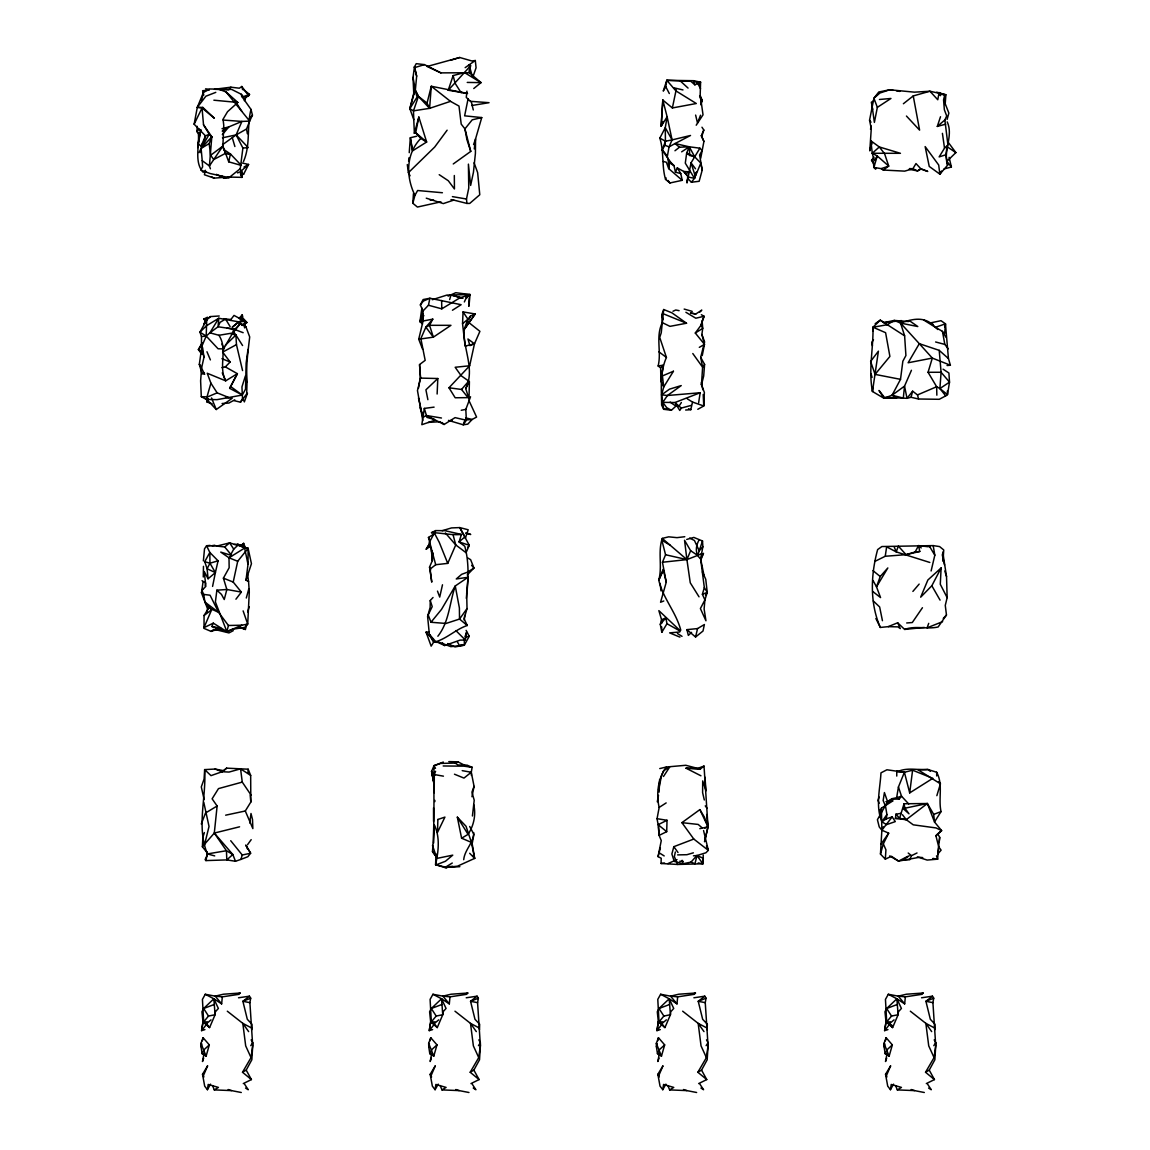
<?xml version="1.0" encoding="UTF-8"?>
<svg xmlns="http://www.w3.org/2000/svg" width="1150" height="1150" viewBox="0 0 1150 1150"><rect width="100%" height="100%" fill="white"/><g stroke="black" fill="none" stroke-linecap="round" stroke-linejoin="round"><path stroke-width="1.5" d="M201.911 346.006L199.324 364.349L201.954 373.549L204.671 374.311L201.552 368.101L203.967 357.276L201.48 347.127L201.48 336.533L199.956 332.163L206.727 319.786L210.436 316.581L219.219 315.991M432.486 845.451L436.411 856.879L432.486 851.561C434.757 822.983 433.579 794.506 434.024 765.656L443.325 762.048M447.609 643.554L455.041 646.933L464.327 645.179L464.341 640.306M243.124 610.894L247.71 624.091L241.787 625.212L226.881 631.666L213.296 623.142L211.902 626.491L226.881 631.666L232.386 629.251L244.734 627.411L247.71 624.091L249.291 592.063L248.572 581.598L246.014 580.146L248.012 564.319L248.098 548.334L229.655 542.872L216.717 546.092L206.583 545.732L204.513 548.837L203.377 560.927M210.134 545.402L206.583 545.732L209.832 552.46L218.069 560.826L215.381 572.599L208.092 578.766L204.24 571.507L205.864 586.327L201.897 590.482L203.708 594.421L204.93 602.097L208.811 607.804L204.068 615.48L204.024 628.403L211.126 631.408L220.829 628.216M461.452 534.448C451.361 535.44 441.528 532.795 431.509 532.651L435.706 530.596L444.863 530.668L461.452 534.448L459.051 541.909L464.772 546.25C469.416 563.141 468.28 581.066 466.311 598.316M696.21 125.206L703.024 114.813L700.192 94.76L700.58 82.167L693.421 80.687L666.813 80.313L663.262 91.08L665.778 86.71L666.813 80.313L690.848 81.305L694.887 84.827L700.58 82.167L699.646 84.927M936.848 795.685L940.427 783.811L917.872 769.709L927.906 769.494L936.661 772.254C943.402 784.587 938.098 798.574 941.045 811.598L934.504 821.991L941.634 830.631L935.913 835.748L938.745 846.932L937.581 859.165L927.159 860.071L917.298 856.908M203.277 576.984L203.464 566.332M433.033 597.497L430.258 600.501L430.129 607.401L427.599 616.501L429.367 634.383L433.564 642.304L431.164 646.142L426.061 632.169L429.266 631.839M706.675 814.502L708.012 826.836L704.576 841.57L708.012 826.836L704.016 766.087L697.259 768.531L686.018 768.2L700.925 775.79M201.48 347.127L206.195 336.088L209.889 332.824L218.946 335.283L232.932 332.954L239.646 324.386L234.844 329.259L223.574 348.91L218.083 348.781L206.195 336.088L199.956 332.163L206.31 325.867L218.773 318.248L238.726 321.856L245.841 326.686L249.694 336.936C247.969 352.015 245.683 366.864 247.236 382.001M703.254 855.14L702.88 863.765L677.666 864.455L661.049 863.477L661.221 858.259L658.059 856.621L661.264 840.592L659.122 835.389L666.698 831.666L667.029 820.295L657.053 818.685L659.166 807.415C656.032 794.305 657.915 778.047 666.411 767.007L685.788 765.282L700.264 769.077L704.016 766.087M247.034 382.001L246.689 393.904L240.522 402.184L234.068 400.646M243.283 1083.587L251.419 1079.577L242.506 1072.26L246.201 1070.118L251.836 1059.768L252.713 1045.709L249.895 1002.656L250.7 998.2L249.435 996.188L238.539 997.783M470.968 1083.587L479.09 1079.577L470.192 1072.26L473.872 1070.118L479.521 1059.768L480.384 1045.709L477.581 1002.656L478.371 998.2L477.106 996.188L466.224 997.783M698.639 1083.587L706.761 1079.577L697.863 1072.26L701.543 1070.118L707.192 1059.768L708.055 1045.709L705.252 1002.656L706.057 998.2L704.777 996.188L693.896 997.783M926.311 1083.587L934.447 1079.577L925.534 1072.26L929.229 1070.118L934.864 1059.768L935.741 1045.709L932.923 1002.656L933.728 998.2L932.463 996.188L921.581 997.783M440.924 201.839L417.421 207.057L412.821 203.263L413.454 193.603M870.967 145.719L869.788 150.851L871.269 128.757L869.558 120.204L873.914 98.239L878.773 92L889.697 89.772L914.437 92.158L929.947 91.238L945.875 94.789L945.214 103.759L948.865 113.059L947.111 119.442M248.026 772.613L248.156 769.206L226.636 768.143L222.151 771.722L210.996 775.632L204.657 769.609L204.068 779.111L201.293 786.902L204.139 799.523M433.622 843.036L434.355 825.068C440.306 837.272 438.38 852.035 435.577 864.728L446.689 868.077M659.122 792.091L659.626 779.427M206.008 171.422L203.119 172.227C194.206 162.538 199.338 146.179 198.418 134.076L196.938 131.459L197.225 126.327M244.533 327.879L244.806 321.281L241.802 318.852L242.248 314.769L239.114 318.392M435.577 864.728L436.022 854.019L437.561 858.274L452.755 855.14L445.438 861.264L436.152 864.857M468.165 322.014L479.909 331.344L474.476 343.793L465.132 346.136L462.544 323.725L463.062 311.909L475.166 313.979L464.039 329.676C463.062 349.456 475.281 369.495 465.721 388.499L468.999 399.05L469.401 381.527L465.721 388.499M698.208 862.96L702.88 863.765L703.11 858.59M872.836 331.099L873.008 327.218L880.253 320.16L904.619 335.814L905.913 355.537L902.851 361.215L900.508 379.342L892.069 395.241L883.933 398.259L872.462 391.489C868.293 369.998 873.411 348.68 873.008 327.218L887.239 324.746L894.24 320.433L908.543 321.526M412.821 203.263L414.934 195.342C405.878 176.812 405.677 153.985 420.785 138.446L415.682 132.71L418.844 117.07L426.65 142.011L412.692 150.779L410.334 137.741L416.76 136.203M437.129 394.019L437.805 378.522L420.569 378.106L417.464 390.554L422.798 420.541M880.469 854.091L881.863 830.185L881.417 808.148L892.702 800.975L891.796 798.718L887.584 801.708L877.421 819.706L879.232 826.908L881.863 830.185L888.677 833.161L883.315 843.87L880.469 854.091L885.313 859.136L891.437 856.276L898.567 861.12L919.468 857.268L922.76 857.613M240.911 859.409L242.262 855.011L250.628 853.228L245.841 845.264L250.628 853.228L247.854 856.707L240.911 859.409L235.491 861.264L226.809 859.913L205.893 860.588L205.131 859.611L207.862 853.645L202.386 846.745L202.846 837.531M885.313 859.136L885.931 849.821L883.315 843.87M941.131 567.956L931.831 585.753L920.676 597.181L927.863 580.003L941.131 567.956L940.283 584.272L947.154 597.641L945.271 605.389L946.464 615.006L938.141 626.966C926.943 629.582 915.529 625.327 904.648 629.438L897.661 622.783L888.231 626.649L880.339 627.44L875.869 618.513M240.522 402.184L242.535 398.389L242.291 395.054L245.539 389.146L246.129 363.17L247.983 349.456M468.798 306.231L469.229 298.238M225.659 815.178L245.295 810.994L250.815 802.068L250.671 775.416L248.156 769.206M942.943 561.315L943.747 549.959L939.593 546.581L933.182 545.603L881.878 546.538L877.637 549.585C870.708 574.856 869.673 603.276 880.339 627.44M666.813 80.313L675.941 90.907L696.296 103.514L672.376 107.956L662.817 100.064L667.129 116.782L665.275 127.679L659.841 138.115C664.125 151.671 661.595 165.931 665.548 179.414L669.961 182.965L682.223 180.32L680.757 173.564L677.293 167.929L675.452 172.169L680.757 173.564M872.678 387.938L872.462 391.489L878.413 351.167L870.607 361.431L875.078 374.382L900.508 379.342M433.536 807.832L433.564 821.445M210.407 168.791L209.415 165.959L211.801 136.807L203.521 124.775L202.041 107.985L202.817 107.424L214.346 118.22L202.041 107.985L197.297 107.338L194.134 124.214L205.519 135.887L203.895 141.551M212.132 403.779L207.115 402.098L206.482 398.101M408.638 161.359L408.882 157.881M409.242 152.662L410.334 137.741L412.261 150.305M667.359 156.357L669.041 146.884L672.089 139.912L665.275 127.679L665.433 141.22L662.199 150.118C667.446 154.747 670.191 161.69 668.696 168.604L682.223 180.32M434.24 792.738L434.298 774.539L435.577 771.291M943.072 369.179L948.908 373.003L949.512 382.145L947.499 394.608L945.702 395.873L939.909 388.542L941.088 372.269L939.219 350.362L919.31 343.678L900.551 323.092L894.24 320.433L883.876 322.632L880.253 320.16L875.179 323.682M201.494 369.38L200.618 380.837L201.293 396.664L206.281 399.424L216.962 399.654L242.291 395.054L241.96 386.86L245.439 375.834M473.757 88.536L481.031 82.627L469.358 72.752L440.91 72.881L424.436 64.616L416.243 63.667L414.446 66.873L413.022 77.409L413.77 93.797L414.474 90.347L409.846 108.675L413.482 110.846L429.597 108.344L431.293 86.25L467.533 93.509M464.298 620.281L464.686 615.308M663.708 309.522L661.753 314.712L662.342 322.661L669.961 326.356L686.521 323.236L671.988 312.872L663.708 309.522L661.25 332.796L659.726 337.424L666.425 357.449C659.741 372.456 661.48 389.016 661.624 405.073L663.694 409.299L671.399 410.262L675.913 406.108L670.134 402.141M467.705 557.937L470.637 559.691L473.944 568.043L467.604 572.139L461.668 574.324L456.262 578.967L468.036 577.271L466.67 593.529L467.029 608.594L464.082 618.829L467.259 625.485C455.069 629.567 446.2 639.486 433.564 642.304M202.817 107.424L197.297 107.338L203.464 92.374L209.99 88.981L231.61 89.398L241.428 94.329L241.586 96.097L250.987 109.408L252.439 115.129L249.665 121.109L241.903 121.426L236.138 134.895L242.894 148.048L240.249 168.691L229.022 177.661L224.006 178.034L216.416 174.369M251.792 1029.782L251.979 1024.247L247.307 1019.288L242.894 1001.305L249.435 996.188M479.478 1029.782L479.665 1024.247L474.979 1019.288L470.566 1001.305L477.106 996.188M707.149 1029.782L707.336 1024.247L702.664 1019.288L698.237 1001.305L704.777 996.188M934.835 1029.782L935.008 1024.247L930.336 1019.288L925.923 1001.305L932.463 996.188M204.916 1029.609L201.581 1030.63L202.989 1021.89L201.94 1011.77L203.636 1008.507L213.857 998.789L221.648 1003.878L222.309 996.849L238.898 994.333L240.12 993.039L223.502 994.204L215.222 996.144L205.275 994.276L202.429 999.379L203.651 1021.904L206.526 1023.658L209.588 1027.597L215.079 1014.731L215.381 1011.799L218.371 1008.449L213.857 998.789L205.275 994.276M453.258 163.961L470.753 151.412L464.931 128.872L461.207 124.128L458.994 106.073L450.484 101.358L429.597 108.344L418.413 96.384L415.337 90.117L416.659 76.173L414.446 66.873L416.659 76.173M432.601 1029.609L429.266 1030.63L430.661 1021.89L429.611 1011.77L431.308 1008.507L441.543 998.789L449.319 1003.878L449.981 996.849L466.569 994.333L467.791 993.039L451.174 994.204L442.894 996.144L432.961 994.276L430.1 999.379L431.322 1021.904L434.197 1023.658L437.259 1027.597L442.75 1014.731L443.066 1011.799L446.056 1008.449L441.543 998.789L432.961 994.276M660.273 1029.609L656.938 1030.63L658.346 1021.89L657.297 1011.77L658.979 1008.507L669.214 998.789L676.991 1003.878L677.666 996.849L694.255 994.333L695.477 993.039L678.845 994.204L670.565 996.144L660.632 994.276L657.786 999.379L659.008 1021.904L661.868 1023.658L664.93 1027.597L670.421 1014.731L670.738 1011.799L673.727 1008.449L669.214 998.789L660.632 994.276M887.944 1029.609L884.609 1030.63L886.018 1021.89L884.968 1011.77L886.664 1008.507L896.885 998.789L904.676 1003.878L905.337 996.849L921.926 994.333L923.148 993.039L906.531 994.204L898.251 996.144L888.318 994.276L885.457 999.379L886.679 1021.904L889.554 1023.658L892.616 1027.597L898.107 1014.731L898.409 1011.799L901.413 1008.449L896.885 998.789L888.318 994.276M938.745 846.932L941.117 850.152L937.739 854.076L939.694 837.344L937.724 833.807L941.634 830.631L936.086 827.943L913.244 824.823L906.243 819.677L902.434 814.703M939.219 841.944L939.694 837.344M202.386 846.745L214.303 833.074L217.12 806.006L212.118 798.819L218.486 788.613L242.262 782.101L251.189 795.268M466.914 91.152L466.268 97.405L471.457 102.292L473.283 109.969M205.893 860.588L207.403 853.918C196.176 826.692 206.511 797.539 204.657 769.609L215.079 769.048L223.732 770.687L226.636 768.143M472.42 815.982L474.217 800.199L471.931 792.163L474.073 786.37L471.27 772.254L472.132 767.337L467.159 765.167L458.174 765.009L455.156 763.068L440.738 763.413L434.024 765.656L431.595 771.406L434.154 785.019M469.013 305.914L470.019 294.544L455.759 292.704L448.098 296.125M250.987 109.408C246.502 126.859 250.815 145.13 243.412 161.661M244.749 326.772L245.166 323.236M235.923 599.207L241.356 592.092L226.852 589.49L216.876 590.194L215.395 601.967L226.881 631.666L228.419 625.485L218.658 612.418L210.048 595.211L203.708 594.421M474.274 148.911L475.554 138.934L481.749 117.573L464.629 115.834L468.093 98.799M909.693 792.896L912.597 770.198L932.822 778.334L909.693 792.896L904.403 772.268L886.923 769.781L880.972 772.843C880.109 789.044 875.322 806.049 881.863 821.761L886.549 824.636L895.289 821.603L892.184 816.888L886.276 818.872L881.863 821.761L886.909 814.516L885.543 806.265L883.157 800.515L884.408 792.566L887.584 801.708L892.702 800.975M895.404 818.441L899.587 818.311L904.058 803.764L927.374 803.519L934.504 821.991L933.699 814.401L927.374 803.519L906.243 819.677L895.404 818.441L895.979 814.186L901.399 813.294M249.708 823.012L251.002 813.496L252.511 819.548L252.856 828.604L245.295 810.994M202.975 582.317L201.523 592.926L207.561 608.824L206.986 611.843M197.843 147.603L200.776 129.576M702.233 355.623L704.476 344.353L701.888 334.492L702.722 328.354L702.133 321.109L704.087 316.264L701.371 314.726M941.577 171.321L939.852 174.139L938.702 165.025L925.146 146.582L929.243 166.434L939.852 174.139L947.6 165.212L945.918 154.761L946.809 148.307M242.506 1072.26L251.045 1057.598L252.713 1045.709L252.698 1042.748L251.16 1039.859M470.192 1072.26L478.731 1057.598L480.384 1045.709L480.369 1042.748L478.846 1039.859M697.863 1072.26L706.402 1057.598L708.055 1045.709L708.055 1042.748L706.517 1039.859M925.534 1072.26L934.073 1057.598L935.741 1045.709L935.726 1042.748L934.188 1039.859M421.892 308.042L419.937 321.612L422.496 324.012M886.276 818.872L886.909 814.516M203.406 1075.624L207.647 1065.763L202.515 1074.301L204.686 1086.132L207.417 1089.697L208.193 1084.45L218.414 1087.411L214.288 1089.898L212.52 1085.6M431.077 1075.624L435.318 1065.763L430.186 1074.301L432.357 1086.132L435.088 1089.697L435.864 1084.45L446.085 1087.411L441.974 1089.898L440.191 1085.6M668.164 408.768L663.694 409.299L661.609 394.838L663.737 386.932L660.905 381.268L663.277 365.168L658.145 365.988C661.681 351.814 655.342 336.418 662.342 322.661M658.763 1075.624L663.004 1065.763L657.857 1074.301L660.028 1086.132L662.774 1089.697L663.55 1084.45L673.756 1087.411L669.645 1089.898L667.877 1085.6M874.704 561.473L885.241 556.255L886.636 546.854L896.209 551.885L929.833 562.465M886.434 1075.624L890.675 1065.763L885.543 1074.301L887.714 1086.132L890.445 1089.697L891.221 1084.45L901.442 1087.411L897.331 1089.898L895.548 1085.6M672.046 164.407L662.199 150.118L664.829 145.231L665.433 141.22L659.841 138.115M201.897 590.482L201.523 592.926L202.803 588.254M206.813 855.327L207.316 852.078M698.639 402.687L700.178 392.754L667.446 395.499L661.609 394.838L669.501 389.16L681.231 385.581L667.446 395.499L662.745 402.342L666.712 407.661L671.399 410.262M205.131 585.81L205.577 583.036L202.041 580.664M428.001 635.102L426.061 632.169L433.104 639.831L429.367 634.383L435.433 641.269L444.633 645.538L460.014 640.133L465.333 640.018L466.613 632.112L464.902 637.028M702.42 571.967L705.755 579.298L707.236 592.379L704.907 599.912L700.393 608.566L705.956 620.784L704.116 609.026L704.907 599.912L702.391 594.291L704.332 587.564L700.623 558.828L702.851 546.811L702.506 540.989L693.838 537.424L686.708 539.451M203.162 1021.085L201.581 1030.63L206.727 1024.161M430.833 1021.085L429.266 1030.63L434.412 1024.161M658.504 1021.085L656.938 1030.63L662.084 1024.161M886.19 1021.085L884.609 1030.63L889.755 1024.161L892.515 1025.685M912.597 770.198L904.403 772.268L898.438 786.988L896.641 797.741L891.796 798.718M465.161 67.649L469.042 64.889L470.58 65.679L469.358 72.752L469.229 69.618M418.485 388.197L420.397 377.056L419.549 364.579L425.169 360.353L420.857 338.574L425.859 327.161L432.788 319.139L419.937 321.612L422.611 313.677M434.096 407.129L424.336 408.408L421.82 424.695L434.456 420.411M414.661 88.694L413.77 93.797L414.805 90.448M700.724 158.269L703.915 141.436L701.284 135.599L703.915 141.436M657.283 801.794L658.504 795.326M881.417 808.148L879.822 816.572L879.75 809.816M204.068 1053.386L202.486 1061.508L203.665 1058.129M431.739 1053.386L430.158 1061.508L431.336 1058.129M659.41 1053.386L657.829 1061.508L659.022 1058.129M887.096 1053.386L885.514 1061.508L886.693 1058.129M205.304 170.272L204.427 174.757L214.188 178.149L224.264 177.316M700.939 104.736L702.003 99.719L699.976 95.622M893.076 90.318L889.697 89.772L879.894 93.035L873.914 98.239L877.349 107.353L874.388 122.403L872.462 108.646M677.293 167.929L683.776 171.479L688.491 177.1L694.485 178.322L696.411 172.141L694.485 178.322L691.394 182.232L687.326 178.077M200.761 130.137L197.972 143.836L201.077 146.079L202.961 143.06M212.577 586.414L215.381 572.599L209.947 563.212L209.832 552.46L204.729 561.674L207.101 568.761L208.092 578.766M422.611 349.284L418.729 339.236L423.214 320.404L422.97 311.018L428.461 305.239L429.884 298.238L461.107 304.707L452.439 310.241M947.6 165.212C942.727 150.751 953.753 136.261 947.212 121.886M471.946 796.72L474.073 786.37M474.088 162.768L477.638 172.629L479.78 194.752L469.732 203.421L466.914 203.421L466.483 199.007L468.754 188.068L468.409 164.134L470.637 185.423L473.441 172.284L475.41 153.41L475.554 138.934L473.57 144.584M672.376 107.956L675.941 90.907M201.537 100.683L203.464 92.374M658.576 789.878L661.624 775.431L663.622 770.701L669.688 767.007L663.478 776.494M700.968 104.578L702.003 99.719M675.352 851.963L674.36 856.649L677.666 864.455M944.639 333.701L945.458 323.84L941.002 320.692L930.479 322.891C921.092 316.523 910.326 319.686 900.551 323.092L904.619 335.814M203.521 124.775L209.228 134.234L201.106 148.379L202.228 160.669L209.415 165.959L213.771 159.519L225.616 153.281L230.417 153.971L241.371 165.428L228.735 161.834L230.417 153.971L223.704 149.428M241.356 592.092L233.22 582.072L237.705 561.272L248.098 548.334L244.619 548.061L238.237 544.87L233.737 549.139L230.575 554.918M870.521 129.289L871.226 126.011M201.092 1046.831L200.977 1043.352L203.09 1037.703L209.314 1044.89L206.109 1056.16L202.112 1053.688L201.092 1046.831L201.753 1043.783M202.414 1040.75L203.09 1037.703M448.974 387.78L461.524 389.462L468.036 397.641L455.184 397.771L448.974 387.78L469.674 365.772L474.476 343.793L467.949 338.991L469.904 345.618L474.476 343.793M428.763 1046.831L428.662 1043.352L430.761 1037.703L436.986 1044.89L433.78 1056.16L429.798 1053.688L428.763 1046.831L429.424 1043.783M430.1 1040.75L430.761 1037.703M656.434 1046.831L656.334 1043.352L658.447 1037.703L664.671 1044.89L661.466 1056.16L657.469 1053.688L656.434 1046.831L657.11 1043.783M657.771 1040.75L658.447 1037.703M884.12 1046.831L884.005 1043.352L886.118 1037.703L892.342 1044.89L889.137 1056.16L885.141 1053.688L884.12 1046.831L884.781 1043.783M885.443 1040.75L886.118 1037.703M466.426 325.939L467.935 319.211L470.451 316.121L475.166 313.979L464.039 329.676L467.935 319.211L463.062 311.909M442.491 584.789L439.717 597.08L437.489 591.114M685.659 410.033L690.805 409.673L692.53 402.069L687.312 398.849M684.782 536.719L676.991 537.654L668.668 536.834L662.256 538.401C657.642 552.23 662.544 566.26 658.777 580.189C662.918 598.23 676.013 612.016 680.8 630.214M232.3 327.261L238.726 321.856L244.806 321.281L234.025 315.416L230.201 320.419L230.762 319.542L223.675 318.694M931.112 570.961L934.821 555.206L933.182 545.603M221.907 367.641L225.342 366.893L237.389 373.692L225.673 380.837L207.244 373.247L210.91 383.18L206.281 399.424L208.322 398.676M701.888 334.492L704.605 341.938L700.681 357.348L704.591 364.406L703.685 376.05L701.471 384.848L704.361 392.409L703.771 405.979L697.791 409.299M695.563 637.014L697.561 628.576L704.389 624.522L703.009 631.019L695.563 637.014L686.909 629.639L697.561 628.576M204.369 845.379L209.027 826.447L203.809 802.484M686.665 180.004L687.024 182.965L691.035 162.854L699.919 148.192L702.104 150.564L699.617 155.006L702.204 170.128L699.143 181.298L691.394 182.232M429.597 108.344L427.052 103.083L431.293 86.25L450.484 101.358M658.059 856.621L660.387 847.809M702.133 321.109L701.126 325.076L695.304 333.04L704.476 344.353L699.315 347.357M903.383 103.744L913.244 95.924L929.947 91.238L937.768 99.748L939.119 92.589L944.667 95.594L943.561 99.863L944.366 109.767L946.694 115.963L944.883 119.959L937.307 126.428L940.513 116.739M911.447 370.271L904.533 386.113L892.069 395.241L896.669 397.914L883.933 398.259L879.017 390.468L884.422 397.368L907.019 398.317L911.044 397.282L912.64 391.187L917.499 394.924L918.534 399.007L939.277 399.294L945.702 395.873M944.624 327.017L945.458 323.84L935.424 327.304L923.622 319.959M706.445 845.954L708.328 850.339L693.795 839.054L673.842 846.673L671.873 854.004L674.245 861.393L683.114 863.736L690.977 862.126L694.974 863.736L696.957 855.528L705.884 852.783L708.328 850.339L703.556 830.544M246.301 598.014L248.803 588.915M420.785 138.446L426.65 142.011L415.682 132.71L414.374 133.328L418.844 117.07M247.71 611.915L249.162 606.74M414.374 133.328L413.77 119.586L409.846 108.675L415.078 90.031L418.413 96.384L427.052 103.083M661.652 623.357L661.581 619.778L665.864 617.837L666.971 623.717L661.811 632.284L660.287 624.364L661.581 619.778L658.864 610.636L680.168 630.674M224.25 346.524L222.654 352.101L230.144 362.02L225.342 366.893M242.564 628.533L245.381 629.481L246.876 624.292M246.014 580.146L251.447 563.701L248.098 548.334M943.259 551.612L942.281 554.933L944.538 564.981M699.027 596.836L690.259 582.791L686.909 559.604L670.105 545.172L661.839 540.198L665.562 554.746L662.457 562.249L666.253 582.202L660.574 602.241L663.78 600.99M936.848 395.183L936.646 386.731L928.064 372.284L932.319 358.081L919.31 343.678L908.141 362.768L932.319 358.081L950.389 365.226L948.434 358.541L945.458 323.84M207.115 402.098L207.647 400.286L216.257 409.515L232.185 398.274L225.601 397.296M449.65 299.575L451.044 294.975L470.019 294.544L465.707 298.971L464.341 301.947M203.349 835.878L204.369 832.557M463.709 859.697C464.643 849.663 473.843 842.663 473.714 832.586M701.716 136.649L703.814 130.051L701.974 127.219M879.103 797.008L877.996 800.371L879.117 803.289M464.312 421.59L463.234 424.796L448.486 420.397M467.389 93.409L448.227 90.232L453.129 75.584L464.442 72.565L470.58 65.679M418.413 96.384L413.482 110.846L413.77 119.586M445.338 532.924L455.745 544.928L466.052 552.69L469.272 545.301L459.813 527.591L465.419 537.97L468.194 529.776L459.813 527.591L451.519 527.922L442.189 530.711M702.506 540.989L697.662 555.407L686.909 559.604L662.457 562.249M473.254 75.914L476.071 67.778L475.309 60.519L471.831 60.95L459.741 57.5L427.124 66.484L440.91 72.881M435.706 530.596L429.238 542.527L432.946 556.413M247.466 393.228L244.346 401.896L243.139 399.064M873.051 580.534L876.501 586.831L887.843 567.942L880.224 576.524L876.501 586.831L880.555 597.583L872.678 591.431M928.726 623.357L927.101 627.828L942.626 621.633M468.898 400.416L476.589 417.062L472.161 419.463L467.791 424.134L463.234 424.796L466.339 420.253L465.822 409.386L470.551 396.764M218.716 89.226L226.061 91.942L237.849 102.465L227.542 111.694L223.071 119.212L223.761 125.336L222.884 146.093L213.771 159.519L210.623 155.308L209.171 143.606L211.801 136.807L209.228 134.234L205.519 135.887L201.077 146.079M201.279 823.989L205.534 812.992L217.12 806.006M700.537 115.187L697.504 122.978L695.621 115.086M247.379 133.759L246.56 129.001L249.665 121.109L226.061 91.942M700.925 559.762L703.484 553.322L700.623 558.828L703.901 574.871M663.176 569.264L658.777 580.189L663.392 570.113L666.253 582.202M665.548 179.414L666.137 177.948M469.114 319.398L470.451 316.121M447.753 563.385L439.199 542.182L434.657 533.629L428.461 537.438L432.098 551.411L432.328 560.596L431.394 550.663L432.644 552.661L432.328 560.596L429.554 567.094L431.768 582.13L430.086 569.121L435.706 564.707L447.753 563.385L455.745 544.928L453.201 535.253M686.909 559.604L690.633 550.721L684.552 540.27L686.909 559.604L665.562 554.746M699.243 539.681C695.721 545.603 694.6 554.07 700.623 558.828M883.258 826.864L881.863 830.185L892.184 816.888M699.919 148.192L689.281 146.798L686.679 152.964L685.299 163.156L694.485 178.322L700.81 163.127L694.686 156.803L689.281 146.798L675.021 143.563L669.041 146.884L664.829 145.231M207.561 608.824L208.811 607.804L218.658 612.418L204.93 602.097L211.629 609.773L203.981 627.656L213.296 623.142M242.42 546.207L243.656 543.346L241.112 545.402M663.219 121.526L661.149 126.284L662.817 100.064L661.149 126.284L667.129 116.782L672.089 139.912L665.433 141.22M917.024 852.969L911.476 855.672L909.664 859.783L903.397 859.668L909.262 855.758M701.917 134.219L703.814 130.051M244.361 100.654L245.755 97.707L249.521 94.386L243.642 89.714M194.134 124.214L202.041 107.985M199.036 152.634L201.106 148.379L211.801 136.807M452.281 863.018L444.993 867.474L457.484 866.18L474.634 858.403L471.442 842.404L466.037 826.275L457.341 817.176L461.596 838.206L468.079 834.368C473.771 825.614 476.201 814.761 473.671 804.511M202.112 1053.688L204.154 1049.605L209.314 1044.89M429.798 1053.688L431.825 1049.605L436.986 1044.89M657.469 1053.688L659.496 1049.605L664.671 1044.89M885.141 1053.688L887.182 1049.605L892.342 1044.89M229.655 388.341L237.389 373.692L229.655 388.341L242.291 395.054L230.589 386.486M240.292 173.837L243.556 174.369L248.587 164.464L242.291 163.013M218.069 560.826L209.947 563.212L207.101 568.761L215.381 572.599M420.354 304.937L423.114 299.561L429.884 298.238L423.329 301.099L420.354 304.937L422.97 311.018M432.788 319.139L429.554 325.321L425.859 327.161L433.349 337.151L450.944 325.321L429.554 325.321L433.349 337.151L418.729 339.236M885.241 556.255L906.056 554.674L915.199 551.928L918.534 545.603L928.337 546.753M422.51 316.897L419.937 321.612L423.847 315.589M939.852 174.139L941.404 171.292M216.876 590.194L221.476 594.406L224.25 599.524L226.852 589.49L223.402 578.148L229.152 567.755L229.008 557.808L231.783 555.508L224.696 546.954L216.717 546.092M435.965 642.332L439.07 642.232L450.843 646.659L464.327 645.179L469.243 636.281L466.124 630.358M414.934 195.342L417.622 190.512L442.405 192.74M202.156 342.858L198.389 349.571L201.839 354.286M207.417 1089.697L210.551 1084.134M435.088 1089.697L438.222 1084.134M662.774 1089.697L665.908 1084.134M890.445 1089.697L893.579 1084.134M430.359 546.192L426.219 549.197L429.726 543.231M876.128 168.317L875.61 169.194L873.827 167.44L873.454 161.805L871.542 160.252L874.014 157.176M873.454 339.638L871.686 342.542L872.419 345.963M944.883 119.959L947.916 144.871L944.524 148.149L939.148 156.903L945.918 154.761M409.846 108.675L417.091 97.06L415.078 90.031M691.15 405.418L681.289 408.077L679.794 410.464L675.74 403.851M678.874 406.424L681.375 402.5M437.863 636.238C449.233 621.762 449.492 602.916 455.256 585.968L468.036 577.271M426.219 549.197L429.971 543.375M705.482 595.096L707.236 592.379L704.332 587.564M250.786 1045.652L252.698 1042.748M478.457 1045.652L480.369 1042.748M706.129 1045.652L708.055 1042.748M933.814 1045.652L935.726 1042.748M922.444 607.717L912.295 622.538L906.703 622.969M880.943 844.186L888.677 833.161M704.591 364.406L702.607 367.209L701.471 384.848L701.442 382.246M202.141 344.339L198.389 349.571L200.905 351.512M467.029 608.594L459.526 619.059L446.013 623.458L430.991 622.265L428.188 614.905L432.213 606.639L430.258 600.501M247.523 844.718L251.189 839.644M447.12 130.194L434.7 147.042L408.379 172.716L410.104 175.792M197.297 107.338L205.879 96.212L215.783 92.359M467.59 547.443L469.272 545.301L459.051 541.909L465.132 536.691L465.419 537.97M912.64 391.187L907.019 398.317L904.533 386.113L903.296 398.073L892.069 395.241M230.891 87.199L228.749 89.916L214.475 89.283L230.891 87.199L239.358 88.205L241.802 86.48L247.164 93.696M887.584 801.708L892.113 799.207L899.271 799.02L901.514 796.188L898.438 786.988M430.991 622.265L441.514 609.385L455.256 585.968L459.396 608.005L459.526 619.059L467.259 625.485L465.333 623.3M250.211 117.846L252.439 115.129M875.078 374.382L889.899 356.442L885.601 332.695L873.008 327.218M213.857 998.789L215.079 1014.731L208.509 1016.054L203.651 1021.904L207.302 1021.904M441.543 998.789L442.75 1014.731L436.195 1016.054L431.322 1021.904L434.988 1021.904M669.214 998.789L670.421 1014.731L663.866 1016.054L659.008 1021.904L662.659 1021.904M896.885 998.789L898.107 1014.731L891.538 1016.054L886.679 1021.904L890.344 1021.904M222.338 134.636L228.864 126.874L241.903 121.426L223.114 120.046M660.287 624.364L665.864 617.837M912.884 591.416L919.152 584.085M461.524 389.462L468.754 381.11L461.222 375.791L455.156 367.267L469.674 365.772M225.371 345.23L235.908 335.024L233.004 330.884M690.977 862.126L696.957 855.528L703.326 858.288M935.913 835.748L937.724 833.807M943.259 618.427L946.464 615.006M702.851 546.811L699.2 550.706L694.442 540.486L689.626 538.085M199.194 129.088L196.938 131.459L199.741 133.889M660.905 381.268L660.646 367.885L663.277 365.168M448.227 90.232L464.442 72.565L481.031 82.627L467.245 82.426M467.216 574.957L473.944 568.043L471.615 565.326M681.648 151.843L689.281 146.798L689.712 155.451L694.686 156.803L686.679 152.964L689.712 155.451M699.703 312.182L701.788 310.112L695.779 314.007L690.532 313.03M947.758 141.68L955.866 152.605L946.881 161.359L951.409 167.037L944.107 168.921M437.805 378.522L425.917 389.807L427.886 399.697M691.581 632.371L688.347 635.404L686.909 629.639M872.275 153.281L879.304 146.956L900.436 153.309L872.275 153.281L870.866 140.832L879.304 146.956L884.58 153.683L888.72 166.089L883.243 170.042L881.216 168.633L873.827 167.44L877.277 155.998L872.275 153.281L874.144 160.626L877.277 155.998L888.72 166.089L881.216 168.633M206.526 1023.658L211.011 1019.863M434.197 1023.658L438.696 1019.863M661.868 1023.658L666.367 1019.863M889.554 1023.658L894.053 1019.863M462.544 323.725L467.935 319.211M232.343 327.089L238.726 321.856L242.204 325.464M224.696 546.954L229.655 542.872L233.737 549.139M471.399 775.431L471.27 772.254L463.982 778.09L454.466 774.209M674.964 150.765L679.477 147.214L689.281 146.798M222.496 144.728L236.138 134.895L246.56 129.001M204.068 615.48L211.629 609.773M210.623 155.308L222.884 146.093L228.735 161.834M211.126 631.408L213.986 629.266M693.795 839.054L681.921 822.652L699.876 809.614L704.317 817.018L708.012 826.836L704.835 828.129M210.436 316.581L205.232 320.318L203.981 324.487L206.727 319.786L206.195 336.088L201.48 336.533M231.783 555.508L220.743 552.101L229.008 557.808L244.619 548.061L248.012 564.319M475.309 60.519L469.042 64.889L472.247 75.958M465.764 297.505L470.019 294.544L459.713 297.951L441.787 308.847L428.461 305.239M666.166 802.916L659.166 807.415M917.499 394.924L936.646 386.731L939.909 388.542L949.512 382.145L941.088 372.269L928.064 372.284M676.991 859.582L667.891 863.621M877.349 107.353L890.948 98.469L879.462 99.489M215.079 769.048L222.151 771.722L223.732 770.687M222.209 131.1L228.864 126.874L222.022 128.699M695.304 333.04L702.722 328.354L701.126 325.076L704.087 316.264L695.808 318.219L685.903 312.283M424.336 408.408L426.42 415.509L444.101 424.494L455.055 417.622L466.339 420.253M873.871 100.697L871.341 102.264L872.678 109.293M209.171 143.606L201.106 148.379L201.121 152.792M465.175 765.555L457.944 761.818L455.156 763.068M883.243 170.042L904.705 171.134L912.899 168.734L915.989 163.559L921.179 169.165L927.762 171.451L921.179 168.806L917.542 170.919L909.291 169.323M243.972 167.052L248.587 164.464L241.903 170.358L242.018 177.359L227.628 177.042M234.758 399.841L228.893 403.046L222.094 403.506M230.992 333.859L235.908 335.024L236.454 344.626L222.654 352.101L223.574 348.91L221.993 343.979M233.278 630.66L228.951 632.917L215.654 629.668M907.681 856.376L898.567 861.12L889.654 855.916M207.46 317.228L203.694 319.096L205.778 321.166M441.456 418.011L426.42 415.509L422.812 417.277L418.485 398.001M667.029 820.295L658.116 824.694L659.122 835.389L658.619 826.951M685.903 173.65L689.77 171.868L683.776 171.479L688.491 177.1M438.495 865.432L444.863 867.014L452.611 866.324M672.98 311.248L675.769 309.997L679.104 310.658M701.471 553.682L697.662 555.407L690.633 550.721M228.721 397.483L217.134 392.854L207.661 396.879L201.293 396.664M250.7 998.2L242.894 1001.305L249.895 1002.656M478.371 998.2L470.566 1001.305L477.581 1002.656M706.057 998.2L698.237 1001.305L705.252 1002.656M933.728 998.2L925.923 1001.305L932.923 1002.656M702.391 594.291L707.236 592.379M237.231 994.161L240.12 993.039M464.902 994.161L467.791 993.039M692.573 994.161L695.477 993.039M920.259 994.161L923.148 993.039M662.745 402.342L674.921 402.529L700.178 392.754M933.699 814.401L941.045 811.598M214.159 1004.511L203.636 1008.507L208.509 1016.054M441.83 1004.511L431.308 1008.507L436.195 1016.054M669.516 1004.511L658.979 1008.507L663.866 1016.054M897.187 1004.511L886.664 1008.507L891.538 1016.054M242.305 97.06L249.521 94.386L248.688 95.809L245.712 96.873M237.475 172.874L241.213 171.494L240.249 168.691M243.714 323.639L246.891 322.518L243.067 318.306M466.914 203.421L453.776 200.1L443.339 203.593L426.262 198.174M432.342 299.704L446.876 295.09L451.044 294.975L462.674 298.066M414.604 67.634L424.436 64.616M450.311 60.346L459.741 57.5M693.378 852.826L686.895 854.709L677.623 854.896M250.671 775.416L240.566 768.861L229.051 772.067L222.151 771.722M937.307 126.428L945.674 124.186M201.954 373.549L204.427 372.902M235.491 861.264L232.818 854.508L226.449 850.727L214.303 833.074L239.588 826.807M672.089 139.912L690.518 135.47L675.021 143.563L679.477 147.214M481.749 117.573L472.204 119.83L464.931 128.872L466.929 139.696L470.753 151.412M659.755 768.574L666.411 767.007M921.208 547.932L918.534 545.603L919.784 551.468L906.056 554.674L898.351 546.106L896.209 551.885L894.168 546.768M699.804 828.676L708.012 826.836L699.876 809.614M465.851 637.014L469.243 636.281M222.482 137.799L236.138 134.895L248.228 147.617L242.894 148.048M927.374 803.519L903.109 808.579L909.003 813.812L904.878 808.105L904.058 803.764M461.236 410.277L465.822 409.386M230.978 176.769L224.006 178.034L221.562 175.763M212.161 545.675L214.82 545.229M471.831 105.498L489.037 102.695L470.436 101.315M215.697 629.007L219.118 628.475M904.648 629.438L924.37 627.44M661.049 863.477L664.556 863.046M209.228 90.031L202.616 90.735L203.823 95.091M440.45 421.691L428.202 422.395M448.744 420.814L452.051 420.454M915.199 551.928L919.784 551.468M947.054 365.527L950.389 365.226M238.668 318.234L242.075 317.932L246.891 322.518L245.396 323.136L242.075 317.932M431.509 532.651L434.513 532.378M234.399 544.511L237.691 544.223L242.751 545.862L243.656 543.346L245.338 547.831M679.779 631.982L669.631 632.874L679.923 637.114M693.436 855.83L696.957 855.528L702.88 863.765M464.844 419.994L472.161 419.463L465.606 417.838M901.442 320.606L883.876 322.632L887.239 324.746M450.786 867.158L459.856 866.669M206.899 318.952L203.694 319.096L206.698 320.433M214.288 1089.898L231.481 1090.602L241.284 1092.5M441.974 1089.898L459.152 1090.602L468.956 1092.5M669.645 1089.898L686.837 1090.602L696.627 1092.5M897.331 1089.898L914.509 1090.602L924.312 1092.5M430.215 200.201L433.679 200.1M228.419 625.485L241.787 625.212M888.231 626.649L897.906 626.879L900.292 628.604L897.661 622.783M448.802 761.602L457.944 761.818M679.751 861.249L683.301 861.379M909.477 168.59L912.899 168.734L917.542 170.919L921.179 168.806M686.018 768.2L700.264 769.077M443.181 765.972L463.953 766.159L472.132 767.337L469.372 766.82M238.179 627.857L241.155 628.058M227.326 153.726L230.417 153.971M213.871 100.194L237.849 102.465M904.403 772.268L897.633 771.621C907.465 767.093 917.686 770.356 927.906 769.494L930.422 771.348M905.337 996.849L898.251 996.144L904.676 1003.878M677.666 996.849L670.565 996.144L676.991 1003.878M449.981 996.849L442.894 996.144L449.319 1003.878M222.309 996.849L215.222 996.144L221.648 1003.878M460.776 644.834L464.327 645.179M932.65 858.648L937.581 859.165L936.488 855.844M681.921 822.652L698.179 824.435L701.974 827.684M205.562 88.837L209.041 89.254M462.789 298.324L451.044 294.975M227.197 328.124L234.844 329.259L218.054 326.772L209.889 332.824L218.773 318.248L218.054 326.772L220.081 322.331L225.544 319.053L230.144 326.629M932.981 858.446L937.581 859.165M885.917 801.622L889.094 802.111M896.468 90.864L899.861 91.411M452.41 196.621L466.483 199.007M462.214 770.644L471.27 772.254M434.298 774.539L443.44 776.164M451.001 199.611L453.776 200.1M211.902 626.491L217.853 627.641M900.551 323.092L917.786 326.543L909.291 320.606M690.776 313.001L695.779 314.007M906.243 819.677L899.587 818.311L895.979 814.186M229.022 177.661L210.134 173.535L200.761 170.056L202.616 166.879L202.228 160.669M911.044 397.282L918.534 399.007M682.971 89.93L673.613 87.759L676.286 89.93M663.32 161.474L666.367 162.251L668.696 168.604L668.308 159.922L673.986 165.586L675.452 172.169M935.611 341.981L944.826 344.411L948.218 348.838M465.563 533.14L470.709 534.491L466.411 532.867M214.705 855.902L207.403 853.918L226.449 850.727L226.809 859.913L232.818 854.508L214.303 833.074M434.513 419.463L426.88 417.378L426.42 415.509M684.164 309.077L692.214 311.377M936.704 92.158L945.875 94.789M240.048 319.916L244.806 321.281M204.729 561.674L209.947 563.212M911.159 1089.524L914.509 1090.602M683.488 1089.524L686.837 1090.602M455.802 1089.524L459.152 1090.602M228.131 1089.524L231.481 1090.602M692.53 402.069L703.771 405.979L703.196 394.493M234.097 329.274L243.167 332.695M229.008 557.808L237.705 561.272M223.402 578.148L233.22 582.072M221.95 358.699L230.144 362.02M663.881 314.007L686.521 323.236M688.505 408.739L690.805 409.673M461.596 838.206L471.442 842.404M237.691 544.223L245.583 547.903M899.271 799.02L896.641 797.741L901.514 796.188L908.73 803.965M241.198 627.44L245.381 629.481M211.284 176.669L214.188 178.149M238.496 322.834L245.841 326.686M934.677 1028.028L925.851 1023.371L910.326 1011.195M707.006 1028.028L698.179 1023.371L682.654 1011.195M479.334 1028.028L470.494 1023.371L454.969 1011.195M251.649 1028.028L242.822 1023.371L227.298 1011.195M666.971 623.717L680.009 631.019M933.283 324.516L930.479 322.891L935.424 327.304L942.454 331.373L945.932 337.18M669.113 162.624L673.986 165.586M677.436 633.477L682.022 636.352M659.036 852.711L664.197 855.945M928.596 1088.058L931.256 1089.74L927.518 1084.033M700.925 1088.058L703.584 1089.74L699.847 1084.033M473.239 1088.058L475.899 1089.74L472.161 1084.033M245.568 1088.058L248.228 1089.74L244.49 1084.033M886.794 1022.408L886.018 1021.89L892.616 1027.597M659.122 1022.408L658.346 1021.89L664.93 1027.597M431.437 1022.408L430.661 1021.89L437.259 1027.597M203.766 1022.408L202.989 1021.89L209.588 1027.597M439.214 174.685L448.299 180.737L454.437 188.959L454.322 175.519M947.025 146.683L955.866 152.605M658.95 351.857L666.425 357.449M658.145 365.988L660.646 367.885M939.909 388.542L947.499 394.608L947.356 391.029M872.979 570.659L880.224 576.524M908.198 853.027L911.476 855.672M666.698 831.666L658.116 824.694L657.053 818.685M662.256 538.401L670.105 545.172M674.921 402.529L681.289 408.077M939.219 350.362L948.434 358.541M680.369 81.032L688.059 88.076M935.424 327.304L937.768 329.504M873.31 600.976L879.649 606.97L882.438 620.684M442.017 422.496L444.101 424.494M455.903 630.617L465.333 640.018M469.674 853.271L474.634 858.403L472.176 843.669L473.901 834.383L469.703 826.476M906.444 116.049L919.598 130.137L913.244 95.924M434.887 775.1L431.595 771.406L434.283 784.803M938.587 781.727L940.427 783.811M240.522 170.804L243.556 174.369M442.419 642.85L444.633 645.538M230.719 840.708L242.262 855.011M201.437 367.094L199.324 364.349L201.552 368.101M668.049 180.464L669.961 182.965M241.428 94.329L245.281 99.374M695.491 168.791L691.035 162.854L695.06 175.461M705.252 805.863L707.149 808.421M432.486 851.561L436.411 856.879M692.803 353.539L702.607 367.209L700.681 357.348M673.842 846.673L678.011 852.509M869.558 120.204L870.981 122.216M931.673 1031.608L925.851 1023.371L928.726 1045.867L934.073 1057.598M704.001 1031.608L698.179 1023.371L701.04 1045.867L706.402 1057.598M476.316 1031.608L470.494 1023.371L473.369 1045.867L478.731 1057.598M248.644 1031.608L242.822 1023.371L245.683 1045.867L251.045 1057.598M929.962 546.94L929.301 545.977L934.821 555.206M234.844 100.524L241.773 111.234M210.91 383.18L217.134 392.854M461.15 92.762L455.069 83.203L453.129 75.584M235.908 335.024L242.564 345.532M457.341 817.176L468.079 834.368M871.542 160.252L874.474 165.312M931.831 585.753L940.068 600.128M457.326 641.758L459.669 645.926M929.229 1070.118L934.447 1079.577M701.543 1070.118L706.761 1079.577M473.872 1070.118L479.09 1079.577M246.201 1070.118L251.419 1079.577M434.024 765.656L435.491 768.329M885.543 1074.301L886.952 1076.932M657.857 1074.301L659.281 1076.932M430.186 1074.301L431.595 1076.932M202.515 1074.301L203.924 1076.932M700.523 88.722L697.576 83.016L693.421 80.687L694.887 84.827M665.778 86.71L669.314 93.538M884.005 1043.352L889.137 1056.16M656.334 1043.352L661.466 1056.16M428.662 1043.352L433.78 1056.16M200.977 1043.352L206.109 1056.16M473.096 855.327L474.634 858.403M428.461 537.438L429.698 539.954M940.556 95.579L939.119 92.589L940.499 95.479M240.796 174.743L242.018 177.359L241.213 171.494M432.989 774.467L431.595 771.406L433.651 781.296M222.712 146.726L225.616 153.281M222.252 372.83L225.673 380.837C217.954 366.217 228.217 349.557 218.946 335.283M206.957 351.742L210.393 359.907M211.514 397.943L216.257 409.515M430.689 569.969L429.554 567.094L430.086 569.121M870.866 140.832L872.088 143.994M419.994 407.804L423.559 417.048M699.617 95.867L701.586 101.833M241.011 174.268L242.018 177.359M944.797 570.989L946.522 576.509L947.154 597.641M246.603 845.983L247.523 849.016M232.329 137.827L234.888 146.524M871.096 373.951L872.088 377.387M682.122 860.301L683.114 863.736M435.706 564.707L432.098 551.411L433.033 556.241M242.564 370.573L236.454 344.626M661.753 314.712L663.018 319.671M241.802 86.48L242.578 89.628M949.095 157.349L951.409 167.037M704.317 799.983L702.607 792.594L702.707 780.908L705.999 790.826L704.964 777.199M242.248 314.769L242.794 317.127M701.054 164.479L702.204 170.128M942.454 331.373L944.826 344.411M413.022 77.409L415.337 90.117M701.845 383.683L702.794 389.706M943.273 555.493L946.522 576.509M942.411 133.343L944.524 148.149M202.601 347.573L203.967 357.276M247.609 574.626L248.572 581.598M407.301 164.536L408.379 172.716M240.566 768.861L242.262 782.101M421.849 308.962L423.214 320.404M660.143 583.381L660.977 590.884M250.168 794.923L250.815 802.068M419.549 364.579L420.569 378.106M944.667 95.594L944.869 104.535M441.629 300.509L441.787 308.847M661.71 626.923L661.811 632.284M936.661 772.254L936.704 775.977M434.858 800.357L434.858 801.607M896.756 770.701L896.756 776.077M437.877 819.476L437.489 832.428L444.921 817.104L437.877 819.476M673.426 371.249L663.737 386.932L662.414 375.921L673.426 371.249M240.652 627.972L239.804 626.764L240.652 627.972"/></g></svg>
